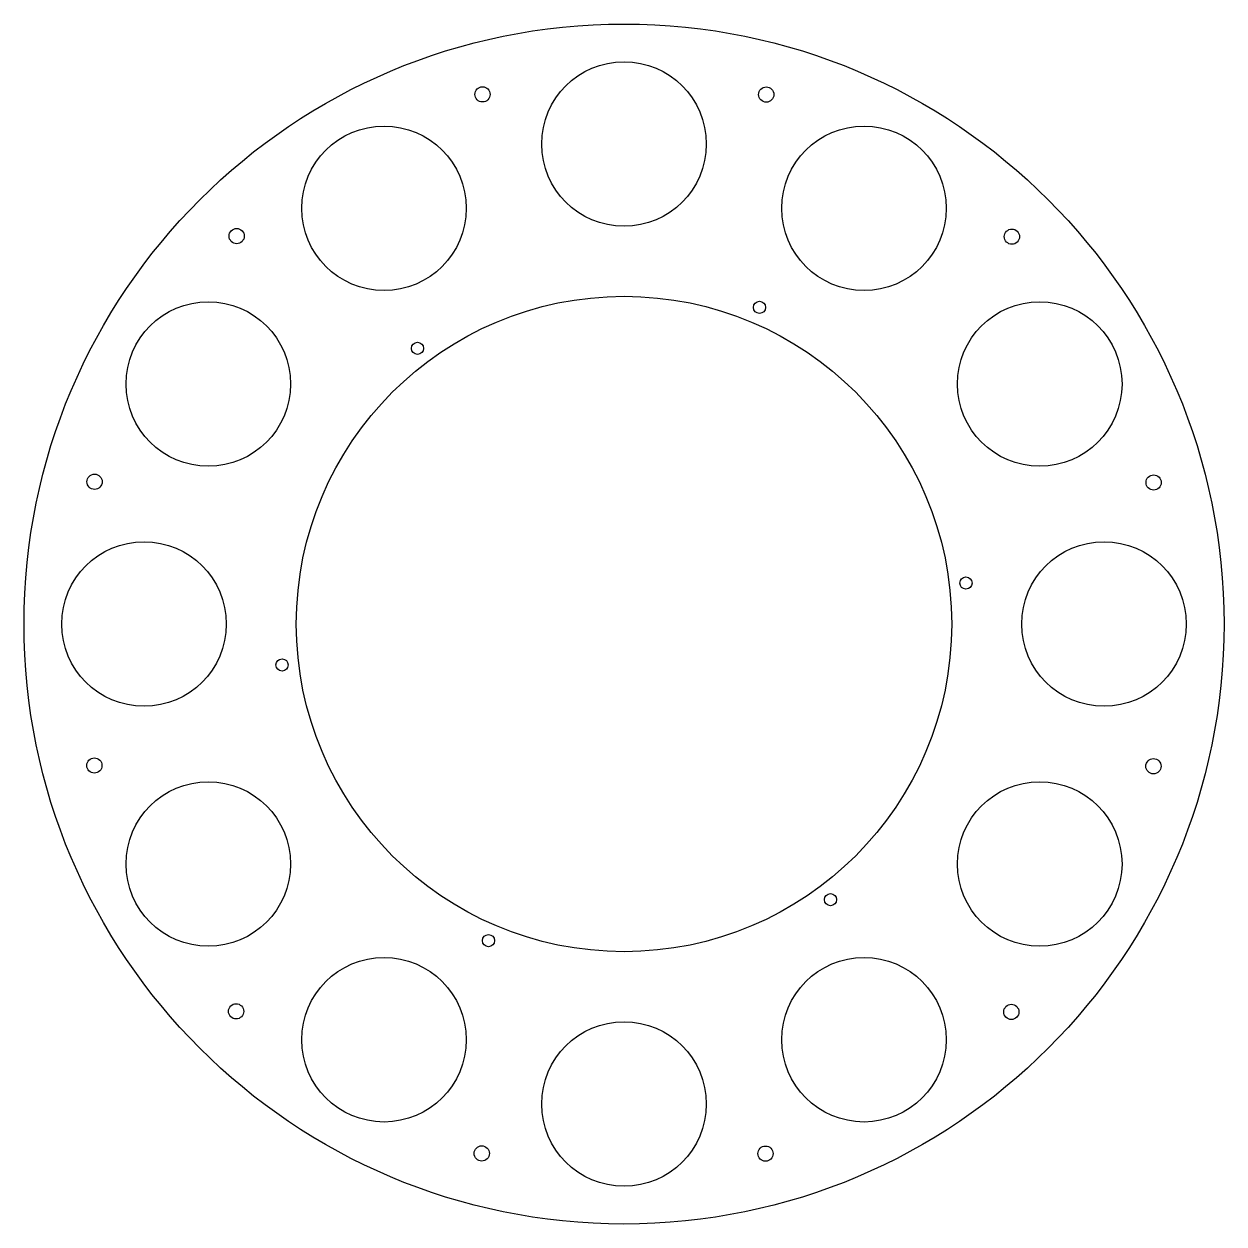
# Model space of a CAD drawing. Header units: millimetres. Extents: x -250 to 250, y -250 to 250.
import ezdxf

# ---------------------------------------------------------------- set-up
doc = ezdxf.new("R2010")
doc.units = ezdxf.units.MM
doc.layers.get('0').update_dxf_attribs({"linetype": 'CONTINUOUS'})

msp = doc.modelspace()

# ---------------------------------------------------------------- linework, layer by layer
for centre, radius in [((0, 0), 250), ((0, 200), 34.29), ((-58.95, 220.68), 3.17), ((59.28, 220.59), 3.17), ((-100, 173.21), 34.29), ((100, 173.21), 34.29), ((-161.39, 161.64), 3.17), ((161.64, 161.39), 3.17), ((0, 0), 136.53), ((-173.21, 100), 34.29), ((56.46, 131.94), 2.55), ((173.21, 100), 34.29), ((-86.03, 114.86), 2.55), ((-220.59, 59.28), 3.17), ((220.68, 58.95), 3.17), ((-200, 0), 34.29), ((200, 0), 34.29), ((142.49, 17.08), 2.55), ((-142.49, -17.08), 2.55), ((-220.68, -58.95), 3.17), ((220.59, -59.28), 3.17), ((-173.21, -100), 34.29), ((173.21, -100), 34.29), ((86.03, -114.86), 2.55), ((-56.46, -131.94), 2.55), ((-100, -173.21), 34.29), ((100, -173.21), 34.29), ((-161.64, -161.39), 3.17), ((161.39, -161.64), 3.17), ((0, -200), 34.29), ((-59.28, -220.59), 3.17), ((58.95, -220.68), 3.17)]:
    msp.add_circle(centre, radius)

doc.saveas('drawing.dxf')
